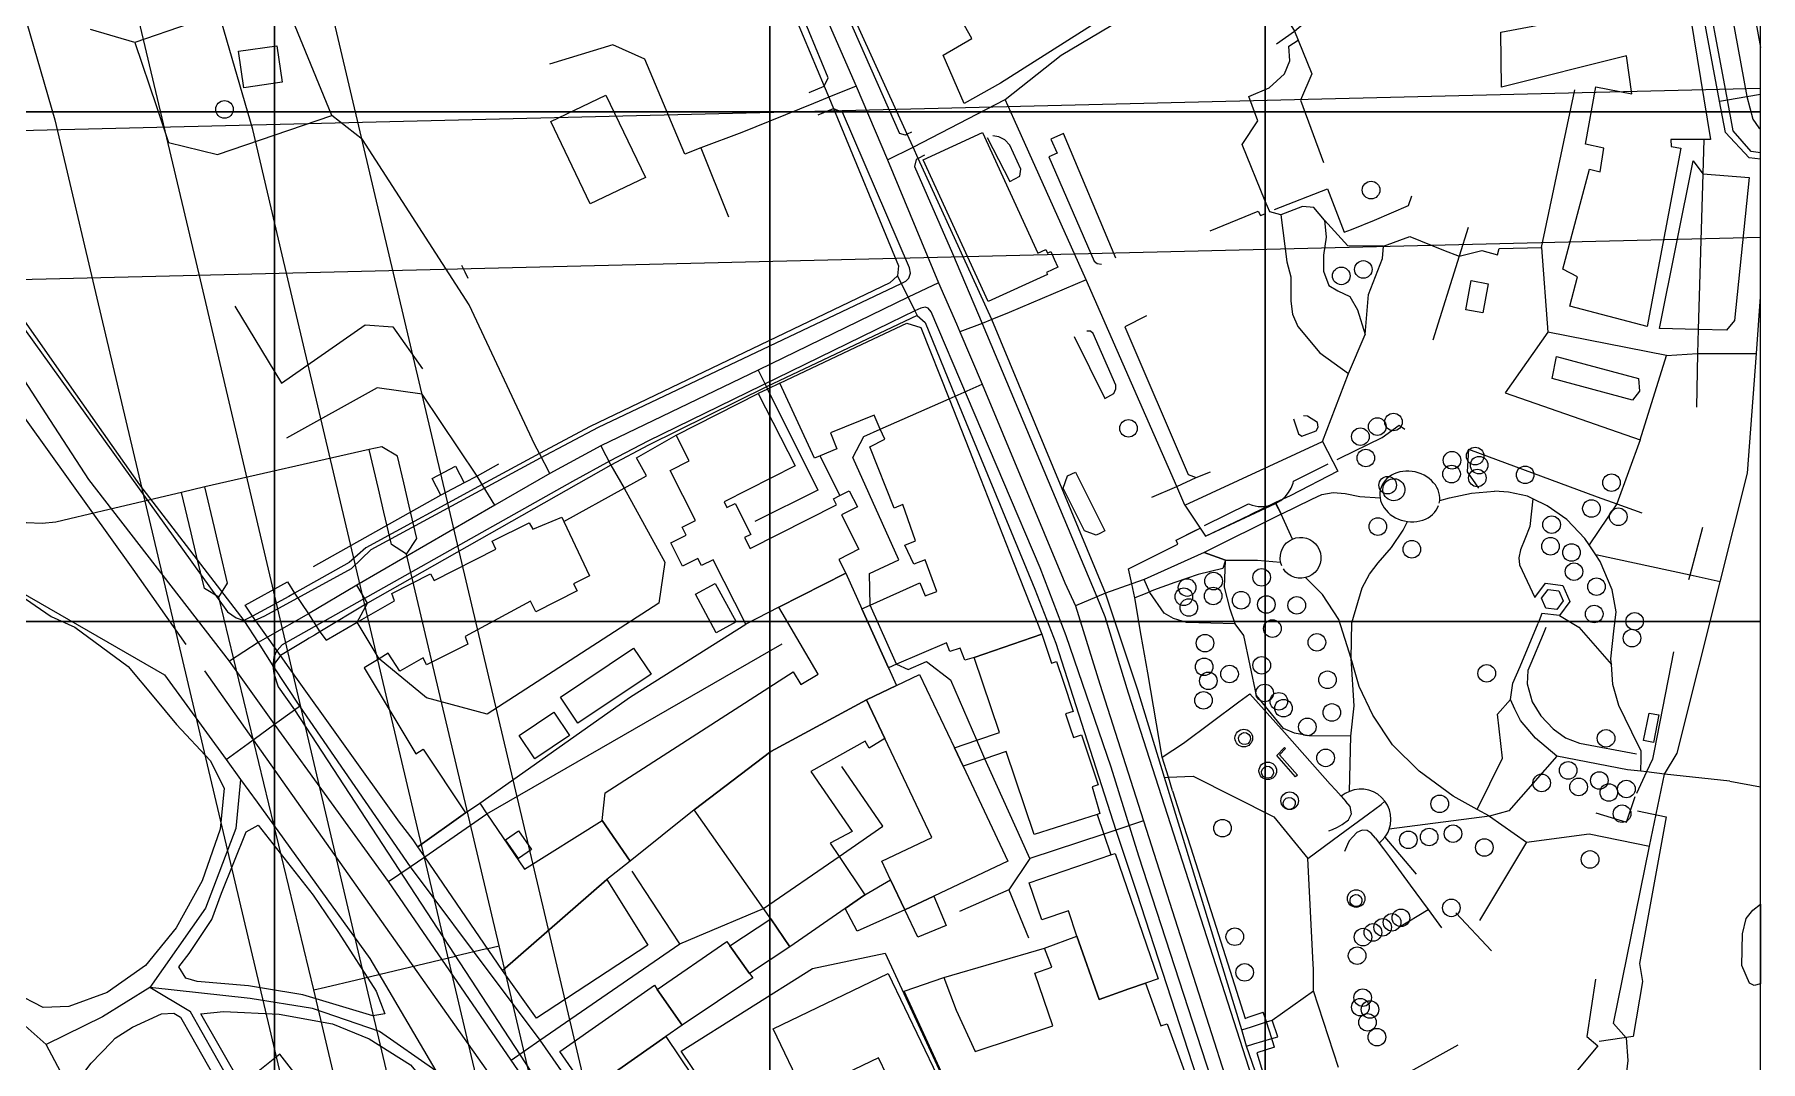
# Model space of a CAD drawing. Header units: metres. Extents: x -847 to 846, y -696 to 697.
# Drawn here: x 551.1 to 845.7, y 359.7 to 535 of the extents above; entities that cross this region are included whole.
import ezdxf

# ---------------------------------------------------------------- set-up
doc = ezdxf.new("R2010")
doc.units = ezdxf.units.M
for name, color, linetype in [('GREEN_ATLAS_BUILDING_OSM_LEVELS', 9, 'Continuous'), ('GREEN_ATLAS_TERRAIN_COP90', 3, 'Continuous'), ('OSM_BARRIER', 1, 'Continuous'), ('OSM_BUILDING', 8, 'Continuous'), ('OSM_GREEN_EXISTING', 94, 'Continuous'), ('OSM_HYDROGRAPHY', 5, 'Continuous'), ('OSM_PATH', 32, 'Continuous'), ('OSM_RAILWAY', 6, 'Continuous'), ('OSM_ROAD_LOCAL', 9, 'Continuous'), ('OSM_ROAD_MAJOR', 30, 'Continuous'), ('SITE_BORDER', 3, 'Continuous')]:
    doc.layers.add(name, color=color, linetype=linetype)

msp = doc.modelspace()

# ---------------------------------------------------------------- linework, layer by layer
at = {"layer": 'GREEN_ATLAS_BUILDING_OSM_LEVELS'}
for points, elevation in [([(706.176, 531.517), (711.1, 534.345), (705.549, 544.152), (712.077, 547.848), (716.231, 540.512), (742.799, 555.551), (739.36, 561.629), (748.137, 566.594), (756.275, 552.223), (754.959, 551.477), (715.999, 526.686), (709.784, 523.235)], 39.776), ([(833.225, 541.436), (837.197, 517.101), (836.057, 517.09), (830.431, 517.068), (830.487, 515.877), (832.154, 515.61), (826.384, 485.175), (813.19, 488.637), (814.474, 493.669), (811.994, 494.949), (816.529, 512.025), (818.365, 511.602), (819.023, 515.643), (815.859, 516.311), (817.619, 526.096), (823.778, 524.916), (822.863, 531.35), (801.525, 526.007), (801.425, 535.413)], 38.286), ([(592.452, 533.109), (593.366, 526.897), (586.813, 525.94), (585.899, 532.152)], 35.469), ([(645.946, 506.125), (639.199, 520.163), (648.609, 524.671), (655.35, 510.634)], 37.183), ([(712.929, 518.292), (722.345, 497.676), (723.717, 498.299), (723.986, 497.709), (724.575, 497.988), (725.177, 496.685), (725.803, 495.316), (723.83, 494.414), (723.993, 494.058), (713.863, 489.45), (702.793, 513.65)], 37.801), ([(692.331, 436.974), (693.715, 437.597), (702.235, 441.404), (703.137, 439.178), (705.136, 439.957), (703.112, 445.322), (701.17, 444.599), (699.66, 447.849), (701.496, 448.606), (699.316, 454.774), (697.806, 454.172), (693.696, 464.659), (696.259, 465.961), (695.457, 467.631), (694.404, 470.035), (686.943, 466.996), (688.027, 464.269), (685.22, 463.111), (684.205, 462.699), (678.31, 475.512), (692.393, 482.18), (699.98, 485.765), (702.392, 485.03), (707.203, 472.83), (711.313, 462.41), (718.217, 444.899), (723.053, 432.632), (711.463, 428.702), (709.897, 428.235), (709.108, 430.294), (707.36, 429.671), (706.777, 431.152), (698.244, 427.511), (696.854, 426.921)], 36.836), ([(672.302, 449.174), (673.254, 447.293), (687.964, 454.762), (687.457, 455.764), (688.565, 456.332), (690.15, 457.133), (691.547, 454.373), (688.841, 453.004), (691.811, 447.148), (688.377, 445.412), (689.574, 443.052), (678.166, 437.263), (672.49, 434.38), (666.908, 445.367), (664.941, 444.365), (664.321, 445.601), (661.715, 444.276), (659.71, 448.228), (662.322, 449.553), (661.64, 450.9), (663.932, 452.068), (659.597, 460.607), (662.811, 462.232), (660.593, 466.607), (674.626, 473.731), (680.904, 461.375), (668.8, 455.23), (669.283, 454.273), (670.667, 454.985), (673.348, 449.697)], 35.9), ([(620.43, 456.41), (618.964, 459.226), (622.942, 461.308), (624.414, 458.492)], 34.606), ([(732.951, 449.853), (732.312, 449.53), (730.32, 450.298), (726.699, 457.568), (727.438, 459.66), (728.779, 460.328), (733.797, 450.276)], 35.909), ([(616.176, 412.238), (617.404, 413.04), (624.671, 402.164), (616.514, 396.375), (615.7, 397.533), (613.376, 400.572), (594.525, 426.933), (593.04, 429.025), (590.835, 432.131), (588.292, 435.727), (587.045, 437.597), (594.243, 441.616), (595.471, 439.679), (597.839, 436.105), (599.769, 433.066), (600.853, 431.652), (606.165, 434.725), (612.511, 438.365), (612.067, 439.59), (618.663, 442.929), (619.296, 441.838), (629.796, 447.17), (629.169, 448.517), (635.509, 451.668), (636.142, 450.577), (641.066, 452.614), (641.436, 451.913), (645.802, 442.617), (643.108, 441.248), (643.716, 440.079), (636.674, 436.461), (635.735, 438.298), (624.565, 432.276), (625.022, 430.973), (618.012, 427.433), (617.392, 428.625), (613.438, 426.331), (611.465, 429.393), (609.899, 428.469), (607.355, 426.921)], 34.16), ([(663.657, 402.687), (652.756, 393.893), (647.951, 400.85), (648.502, 405.548), (680.565, 426.209), (681.925, 424.072), (684.857, 425.819), (678.166, 437.263), (689.574, 443.052), (692.331, 436.974), (696.854, 426.921), (698.238, 423.893), (693.107, 421.456), (676.794, 412.65)], 35.078), ([(809.488, 440.28), (811.323, 440.068), (812.056, 438.365), (810.954, 436.884), (809.112, 437.096), (808.379, 438.799)], 34.251), ([(711.952, 414.565), (715.817, 415.878), (711.463, 428.702), (723.053, 432.632), (724.682, 427.712), (725.565, 428.012), (726.68, 424.65), (728.39, 419.485), (727.112, 419.051), (727.896, 416.691), (728.453, 415.01), (729.844, 415.467), (732.663, 406.951), (731.648, 406.617), (732.939, 402.019), (732.475, 401.874), (721.737, 398.446), (716.926, 412.606), (713.336, 411.381), (709.602, 410.112), (708.105, 413.262)], 33.177), ([(697.23, 390.72), (695.72, 393.904), (704.246, 397.945), (696.246, 414.832), (693.107, 421.456), (698.238, 423.893), (702.179, 425.764), (708.105, 413.262), (709.602, 410.112), (717.264, 393.937), (704.616, 387.948), (699.654, 385.6)], 34.607), ([(676.794, 412.65), (693.107, 421.456), (696.246, 414.832), (693.565, 413.196), (692.894, 414.365), (683.616, 409.21), (690.664, 398.969), (686.924, 396.976), (688.434, 394.717), (692.832, 388.138), (689.455, 385.811), (680.033, 379.277), (676.775, 384.052), (675.497, 385.833), (663.657, 402.687)], 32.708), ([(639.707, 419.318), (642.382, 415.333), (636.499, 411.392), (633.83, 415.366)], 33.579), ([(827.468, 414.164), (825.789, 414.498), (826.71, 419.196), (828.388, 418.862)], 31.648), ([(630.936, 375.269), (617.724, 394.661), (616.514, 396.375), (624.671, 402.164), (627.077, 403.823), (628.28, 401.997), (634.739, 392.524), (647.951, 400.85), (652.756, 393.893), (648.765, 390.787)], 32.582), ([(633.68, 399.103), (635.904, 395.897), (633.68, 394.349), (631.456, 397.566)], 32.284), ([(729.048, 381.113), (727.576, 385.41), (723.065, 383.874), (720.904, 390.208), (734.831, 394.962), (735.551, 395.206), (742.906, 373.822), (740.732, 373.076), (737.907, 372.097), (732.82, 370.315)], 31.413), ([(636.781, 367.109), (630.936, 375.269), (648.765, 390.787), (655.769, 379.566)], 31.065), ([(676.775, 384.052), (680.033, 379.277), (673.16, 374.757), (669.771, 379.444)], 31.446), ([(669.245, 380.178), (669.771, 379.444), (673.16, 374.757), (673.718, 373.989), (661.627, 365.907), (657.379, 372.019)], 31.154), ([(699.541, 371.696), (706.32, 374.067), (708.406, 368.501), (711.67, 361.421), (724.907, 365.829), (721.838, 374.779), (724.763, 375.826), (723.498, 379.087), (729.048, 381.113), (732.82, 370.315), (737.907, 372.097), (740.732, 373.076), (743.363, 365.774), (744.447, 366.163), (746.934, 359.25), (749.196, 352.938), (746.803, 352.048), (747.974, 348.519), (746.702, 348.096), (748.131, 343.799), (736.56, 339.858), (737.587, 336.842), (718.605, 330.374)], 29.5), ([(696.816, 374.746), (716.35, 334.092), (709.364, 330.73), (695.131, 360.341), (682.451, 354.252), (677.145, 365.295)], 26.769), ([(640.759, 361.421), (656.897, 372.72), (657.379, 372.019), (661.627, 365.907), (658.858, 363.992), (645.489, 354.619)], 30.918), ([(676.825, 337.231), (688.854, 319.431), (683.735, 316.492), (685.596, 313.453), (676.186, 307.91), (673.806, 311.594), (662.905, 328.493), (645.489, 354.619), (658.858, 363.992)], 25.975)]:
    msp.add_lwpolyline(points, close=True, dxfattribs=dict(at, elevation=elevation))
at = {"layer": 'GREEN_ATLAS_TERRAIN_COP90'}
for points in [[(507.445, 521.81, 35), (592.019, 521.81, 35), (592.019, 608.778, 42), (507.445, 608.778, 42)], [(592.019, 521.81, 35), (676.593, 521.81, 39), (676.593, 608.778, 41), (592.019, 608.778, 42)], [(676.593, 521.81, 39), (761.168, 521.81, 39), (761.168, 608.778, 41), (676.593, 608.778, 41)], [(761.168, 521.81, 39), (845.742, 521.81, 41), (845.742, 608.778, 41), (761.168, 608.778, 41)], [(507.445, 434.842, 31), (592.019, 434.842, 33), (592.019, 521.81, 35), (507.445, 521.81, 35)], [(592.019, 434.842, 33), (676.593, 434.842, 36), (676.593, 521.81, 39), (592.019, 521.81, 35)], [(676.593, 434.842, 36), (761.168, 434.842, 34), (761.168, 521.81, 39), (676.593, 521.81, 39)], [(761.168, 434.842, 34), (845.742, 434.842, 34), (845.742, 521.81, 41), (761.168, 521.81, 39)], [(507.445, 347.873, 28), (592.019, 347.873, 30), (592.019, 434.842, 33), (507.445, 434.842, 31)], [(592.019, 347.873, 30), (676.593, 347.873, 29), (676.593, 434.842, 36), (592.019, 434.842, 33)], [(676.593, 347.873, 29), (761.168, 347.873, 27), (761.168, 434.842, 34), (676.593, 434.842, 36)], [(761.168, 347.873, 27), (845.742, 347.873, 23), (845.742, 434.842, 34), (761.168, 434.842, 34)]]:
    msp.add_3dface(points, dxfattribs=at)
at = {"layer": 'OSM_BARRIER'}
for points in [[(833.513, 599.745), (838.349, 573.24), (837.297, 571.058), (837.848, 568.03), (839.164, 560.828), (840.924, 559.169), (845.742, 532.783)], [(686.586, 527.61), (682.213, 538.063), (672.283, 562.72)], [(841.068, 518.548), (840.091, 523.847), (835.631, 547.959)], [(763.116, 533.398), (766.179, 535.603), (772.075, 540.579)], [(689.919, 538.118), (698.764, 518.114)], [(683.297, 525.127), (685.89, 526.218), (686.586, 527.61)], [(684.85, 521.298), (687.5, 522.411), (689.023, 521.788)], [(699.836, 492.9), (700.349, 493.424), (700.619, 494.281), (700.45, 495.171), (689.023, 521.788)], [(700.807, 518.37), (700.055, 517.981), (699.779, 517.836), (698.764, 518.114)], [(713.687, 517.446), (717.571, 509.921), (719.313, 510.856), (719.444, 512.025), (717.552, 516.099), (716.713, 517.023), (715.704, 517.569), (714.652, 517.702)], [(735.701, 496.863), (726.768, 518.125), (724.588, 517.168), (725.647, 514.741), (724.231, 514.129), (732.005, 496.318), (732.519, 495.939), (733.227, 495.806)], [(836.057, 517.09), (835.887, 511.246), (835.104, 484.652), (834.985, 480.566), (834.829, 471.416)], [(845.742, 514.803), (844.144, 515.02), (841.068, 518.548)], [(702.987, 514.418), (701.928, 513.862), (701.565, 513.673), (701.295, 512.47)], [(701.295, 512.47), (707.817, 497.654), (712.829, 485.709), (732.438, 439.011), (733.828, 435.693), (737.806, 422.624), (761.462, 349.02), (762.22, 346.66), (770.308, 323.973), (772.82, 317.661), (777.174, 309.791), (799.683, 282.15), (802.07, 279.223)], [(531.32, 509.743), (583.982, 436.45), (585.498, 435.448), (586.801, 435.014), (587.891, 434.948), (588.511, 435.003), (589.112, 435.226), (590.39, 435.76), (605.156, 443.864), (608.539, 447.092), (637.439, 462.755), (647.337, 467.965), (699.04, 492.522), (699.836, 492.9)], [(762.778, 505.123), (771.793, 508.697), (774.643, 501.272), (775.921, 501.717)], [(779.849, 503.32), (785.675, 505.847), (786.22, 507.494)], [(751.789, 501.528), (759.984, 504.845), (760.372, 504.133), (761.105, 504.433)], [(775.921, 501.717), (779.849, 503.32)], [(795.824, 502.095), (794.302, 497.197), (789.823, 482.826)], [(625.097, 493.357), (624.577, 494.47), (624.038, 495.606)], [(535.248, 489.227), (567.837, 443.731), (576.896, 430.907)], [(585.247, 488.659), (593.247, 475.523), (607.531, 485.442), (612.236, 485.108), (617.279, 477.961)], [(831.233, 226.914), (788.689, 282.117), (771.354, 304.025), (767.533, 310.192), (765.064, 315.613), (762.596, 322.57), (757.24, 340.471), (756.482, 342.808), (739.611, 394.75), (734.862, 409.967), (727.225, 432.387), (722.74, 443.976), (704.165, 487.68), (703.651, 488.281), (703.106, 488.448), (702.385, 488.325), (701.352, 487.869), (697.161, 485.798)], [(740.901, 487.001), (737.218, 485.108), (748.03, 459.928), (749.396, 459.393), (751.814, 460.339)], [(697.161, 485.798), (655.782, 465.594), (649.329, 462.232), (642.889, 458.692), (593.341, 430.851), (592.489, 429.871), (592.364, 429.727), (591.925, 428.714), (591.756, 427.266), (591.919, 425.953), (592.665, 423.671), (595.421, 419.719), (637.746, 355.02), (640.972, 354.475), (651.81, 338.344), (652.562, 334.482), (667.378, 312.374), (670.711, 311.461), (676.593, 301.297), (676.005, 297.179), (677.352, 294.574), (680.327, 293.282)], [(728.56, 483.461), (733.809, 472.885), (735.319, 473.765), (735.701, 474.522), (735.701, 475.145), (731.836, 483.973), (731.329, 484.351), (730.74, 484.396)], [(678.31, 475.512), (676.224, 474.499), (674.626, 473.731)], [(765.985, 469.39), (766.869, 466.829), (767.414, 466.451), (769.894, 467.375), (770.233, 467.965), (770.101, 468.766), (768.378, 469.857), (767.708, 469.902)], [(641.436, 451.913), (651.716, 457.557), (655.563, 459.672), (653.852, 462.766), (660.593, 466.607)], [(773.91, 462.722), (781.14, 466.217), (784.072, 468.321), (785.036, 467.653)], [(688.565, 456.332), (685.22, 463.111)], [(773.459, 462.477), (773.91, 462.722)], [(795.918, 464.225), (795.686, 460.362), (797.578, 457.601)], [(795.918, 464.225), (817.851, 456.098)], [(630.266, 461.675), (626.638, 459.627), (624.414, 458.492)], [(741.828, 456.031), (746.082, 457.846), (749.396, 459.393), (751.814, 460.339)], [(765.998, 458.748), (771.931, 461.709)], [(758.355, 454.929), (758.975, 454.673), (759.971, 454.462), (760.986, 454.44), (761.995, 454.595), (762.953, 454.94), (763.83, 455.453), (764.601, 456.12), (765.165, 456.811), (765.616, 457.59), (765.929, 458.425), (765.998, 458.748)], [(620.43, 456.41), (598.635, 444.154)], [(750.843, 451.189), (758.355, 454.929)], [(817.851, 456.098), (821.203, 454.885), (825.469, 453.349)], [(833.513, 441.983), (833.714, 442.729), (835.9, 450.933)], [(745.951, 448.684), (749.428, 450.465)], [(738.928, 438.855), (738.408, 441.237), (737.844, 443.809)], [(740.024, 432.443), (738.928, 438.855)], [(627.077, 403.823), (652.819, 421.968), (672.49, 434.38)], [(809.099, 433.79), (808.629, 432.677)], [(741.12, 426.031), (740.024, 432.443)], [(808.629, 432.677), (806.518, 427.678)], [(806.518, 427.678), (806.011, 426.476)], [(830.888, 429.66), (827.568, 412.762)], [(580.072, 426.409), (588.392, 414.621), (622.071, 366.92), (663.237, 308.722), (671.08, 294.006), (675.641, 284.599), (682.758, 259.04), (669.552, 250.892)], [(743.576, 411.671), (741.12, 426.031)], [(806.011, 426.476), (805.892, 424.161), (806.781, 421.133), (808.266, 418.695), (810.346, 416.502), (812.426, 414.955), (814.863, 414.064)], [(743.576, 411.671), (747.254, 414.064), (756.701, 421.111), (758.543, 422.48)], [(758.543, 422.48), (764.45, 415.867)], [(764.45, 415.867), (772.275, 407.04)], [(814.863, 414.064), (824.548, 412.227)], [(827.568, 412.762), (827.28, 411.303), (826.277, 409.133), (824.58, 405.448)], [(745.362, 405.927), (744.648, 408.22), (743.576, 411.671)], [(772.275, 407.04), (773.24, 406.027)], [(745.362, 405.927), (746.621, 401.986)], [(772.031, 399.069), (772.682, 399.336), (773.547, 399.693), (774.349, 400.171), (775.389, 400.939), (775.921, 402.008), (775.683, 403.255), (774.969, 404.09)], [(773.24, 406.027), (774.173, 404.98), (774.969, 404.09)], [(817.613, 402.186), (822.844, 400.572), (824.36, 404.969)], [(732.475, 401.874), (733.622, 398.513), (734.831, 394.962)], [(746.621, 401.986), (748.406, 396.375)], [(780.018, 397.845), (779.279, 398.713), (778.596, 399.125), (777.763, 399.181), (776.811, 398.802), (776.128, 398.09), (775.501, 397.399), (775.238, 396.754), (774.731, 395.563)], [(780.018, 397.845), (780.632, 397.01), (781.353, 396.008)], [(748.406, 396.375), (753.18, 381.414)], [(781.353, 396.008), (782.399, 394.639)], [(782.399, 394.639), (785.939, 389.785)], [(785.939, 389.785), (787.843, 387.191)], [(787.843, 387.191), (788.977, 385.655), (791.282, 382.527)], [(783.94, 382.561), (788.977, 385.655)], [(793.707, 385.076), (799.84, 378.609)], [(753.18, 381.414), (755.523, 374.067)], [(706.32, 374.067), (723.498, 379.087)], [(755.523, 374.067), (757.753, 367.076)], [(817.557, 373.744), (816.11, 363.981), (817.995, 362.378), (810.822, 353.773)], [(757.753, 367.076), (758.273, 367.254)], [(758.273, 367.254), (760.861, 368.145)], [(761.224, 367.009), (760.861, 368.145)], [(762.421, 363.213), (762.289, 363.625), (761.393, 366.464), (761.224, 367.009)], [(762.753, 362.156), (762.421, 363.213)], [(762.753, 362.156), (759.771, 361.187)], [(759.771, 361.187), (762.37, 352.616)]]:
    msp.add_lwpolyline(points, dxfattribs=at)
at = {"layer": 'OSM_BUILDING'}
for points, elevation in [([(799.239, 492.466), (798.318, 487.513), (795.436, 488.047), (796.357, 493.001)], 37.56), ([(697.23, 390.72), (699.654, 385.6), (691.504, 381.982), (689.455, 385.811), (692.832, 388.138)], 31.393), ([(704.616, 387.948), (706.714, 382.95), (701.884, 380.935), (699.654, 385.6)], 31.111)]:
    msp.add_lwpolyline(points, close=True, dxfattribs=dict(at, elevation=elevation))
at = {"layer": 'OSM_GREEN_EXISTING'}
for points in [[(835.887, 511.246), (843.794, 510.589), (841.3, 486.177), (839.947, 484.54), (835.104, 484.652), (828.526, 484.819), (834.227, 513.45)], [(824.924, 476.28), (825.093, 474.143), (823.872, 472.585), (810.177, 476.28), (810.891, 480.065)], [(782.161, 455.709), (781.898, 455.909), (781.666, 456.143), (781.484, 456.421), (781.353, 456.722), (781.278, 457.044), (781.259, 457.367), (781.296, 457.701), (781.39, 458.013), (781.541, 458.313), (781.741, 458.57), (781.979, 458.803), (782.261, 458.981), (782.574, 459.115), (782.9, 459.182), (783.238, 459.193), (783.57, 459.148), (783.884, 459.048), (784.178, 458.881), (784.441, 458.67), (784.66, 458.425), (784.836, 458.135), (784.955, 457.824), (785.011, 457.501), (785.018, 457.189), (784.967, 456.866), (784.867, 456.566), (784.711, 456.287), (784.516, 456.031), (784.278, 455.82), (784.009, 455.642), (783.715, 455.519), (783.401, 455.453), (783.082, 455.43), (782.762, 455.475), (782.455, 455.564)], [(746.245, 448.016), (745.951, 448.684), (750.085, 450.733), (750.994, 449.363), (762.953, 454.94), (763.899, 453.126), (750.781, 446.625), (754.414, 445.311), (753.957, 443.875), (749.728, 442.851), (745.738, 441.504), (742.11, 440.157), (740.701, 439.567), (738.928, 438.855), (738.408, 441.237), (737.844, 443.809)], [(667.466, 432.91), (663.907, 439.467), (667.297, 441.304), (670.855, 434.747)], [(640.853, 421.879), (653.339, 430.283), (656.333, 425.842), (643.841, 417.437)], [(757.302, 413.875), (756.92, 414.12), (756.682, 414.52), (756.638, 414.977), (756.795, 415.4), (757.127, 415.723), (757.559, 415.867), (758.016, 415.812), (758.399, 415.556), (758.637, 415.166), (758.681, 414.71), (758.524, 414.287), (758.192, 413.964), (757.76, 413.819)], [(763.191, 411.938), (764.475, 413.296), (764.638, 413.151), (763.636, 412.082), (766.718, 408.598), (766.361, 408.286)], [(761.23, 408.108), (760.848, 408.364), (760.61, 408.754), (760.566, 409.21), (760.723, 409.633), (761.055, 409.956), (761.487, 410.101), (761.938, 410.045), (762.327, 409.789), (762.565, 409.4), (762.609, 408.943), (762.452, 408.52), (762.12, 408.197), (761.688, 408.053)], [(764.939, 402.798), (764.557, 403.043), (764.319, 403.433), (764.275, 403.889), (764.432, 404.324), (764.757, 404.646), (765.196, 404.791), (765.647, 404.724), (766.035, 404.479), (766.273, 404.09), (766.317, 403.633), (766.154, 403.199), (765.829, 402.888), (765.396, 402.743)], [(598.616, 388.082), (602.939, 381.737), (609.373, 371.718), (610.845, 367.855), (608.821, 367.488), (596.868, 371.072), (590.334, 372.174), (587.578, 372.631), (578.838, 373.377), (576.909, 373.922), (575.712, 375.859), (577.46, 378.152), (581.325, 383.952), (582.979, 388.449), (587.208, 398.936), (589.231, 400.038)], [(776.335, 386.212), (775.952, 386.468), (775.714, 386.857), (775.671, 387.314), (775.827, 387.748), (776.153, 388.06), (776.591, 388.204), (777.043, 388.149), (777.425, 387.904), (777.663, 387.503), (777.707, 387.047), (777.55, 386.624), (777.224, 386.301), (776.786, 386.156)], [(844.671, 372.698), (843.869, 373.076), (842.566, 376.104), (842.697, 381.481), (843.324, 384.13), (844.458, 385.555), (845.742, 386.543), (845.742, 372.975)], [(705.656, 310.448), (719.739, 317.038), (717.427, 321.457), (693.652, 324.096), (688.941, 320.7), (661.464, 361.488), (683.867, 375.614), (696.296, 378.197), (719.231, 328.66), (735.056, 334.448), (736.898, 331.643), (773.252, 276.317), (763.949, 272.777), (755.686, 269.772), (759.175, 262.213), (735.695, 252.339)], [(591.468, 312.674), (583.982, 320.021), (576.025, 329.027), (567.931, 340.437), (560.276, 354.486), (559.806, 356.423), (559.806, 358.26), (560.721, 359.44), (564.223, 363.002), (564.824, 363.681), (567.806, 365.551), (572.749, 367.878), (574.829, 367.967), (575.975, 367.276), (577.842, 363.959), (584.182, 352.849), (573.231, 345.313), (590.184, 324.251), (597.25, 331.131), (604.893, 323.851), (613.363, 315.735)], [(620.925, 316.181), (618.024, 317.272), (615.951, 319.454), (601.698, 331.966), (600.239, 333.502), (608.702, 340.716), (592.946, 360.942), (586.412, 355.755), (579.452, 367.822), (583.336, 368.234), (592.815, 367.766), (601.936, 366.119), (608.176, 363.581), (615.243, 359.172), (619.359, 354.23), (623.775, 345.925), (625.542, 339.157), (626.356, 330.775), (625.705, 324.708), (624.176, 318.708), (622.128, 316.403)]]:
    msp.add_lwpolyline(points, close=True, dxfattribs=at)
msp.add_lwpolyline([(547.69, 439.946), (553.898, 435.693), (557.958, 433.868), (567.042, 427.155), (571.458, 421.912), (575.317, 417.225), (581.025, 411.069), (583.43, 406.35), (582.785, 399.359), (579.659, 390.531), (575.249, 382.527), (570.005, 376.093), (563.471, 371.495), (556.943, 369.102), (552.558, 368.924), (547.727, 371.451)], dxfattribs=at)
for centre in [(583.499, 522.233), (779.26, 508.463), (774.167, 493.813), (777.938, 494.915), (737.838, 467.798), (780.313, 468.087), (783.082, 468.867), (777.437, 466.373), (778.358, 462.733), (793.08, 462.343), (797.033, 463.056), (797.704, 461.497), (792.999, 459.983), (797.409, 459.315), (805.56, 459.861), (820.307, 458.514), (782.098, 458.091), (816.88, 454.106), (821.46, 452.703), (780.407, 451.022), (810.077, 451.356), (786.22, 447.148), (809.889, 447.66), (813.478, 446.603), (747.849, 440.614), (752.366, 441.716), (760.573, 442.35), (813.898, 443.33), (817.738, 440.77), (747.285, 439.044), (752.303, 439.167), (757.083, 438.443), (761.368, 437.719), (748.15, 437.207), (766.568, 437.575), (817.356, 436.105), (824.254, 434.847), (762.414, 433.612), (823.809, 431.986), (750.912, 431.118), (770.007, 431.263), (750.762, 427.077), (755.097, 425.853), (760.591, 427.344), (799.007, 425.964), (751.476, 424.695), (771.824, 424.873), (750.643, 421.367), (761.092, 422.624), (763.511, 421.2), (764.306, 420.02), (772.563, 419.296), (757.522, 414.921), (768.378, 416.825), (819.38, 414.877), (771.492, 411.537), (761.619, 409.322), (812.902, 409.4), (808.385, 407.262), (814.687, 406.583), (818.221, 407.674), (819.856, 405.626), (822.85, 406.227), (765.359, 404.223), (790.982, 403.7), (753.888, 399.537), (822.111, 402.008), (785.625, 397.544), (789.177, 398.034), (793.249, 398.602), (798.587, 396.242), (816.648, 394.205), (776.704, 387.525), (792.968, 385.934), (779.574, 381.748), (781.24, 382.616), (782.844, 383.473), (784.354, 384.241), (755.987, 381.013), (777.882, 380.946), (776.873, 377.774), (757.672, 374.924), (777.819, 370.616), (777.437, 368.98), (779.066, 368.59), (778.653, 366.397), (780.256, 363.87)]:
    msp.add_circle(centre, 1.5, dxfattribs=at)
at = {"layer": 'OSM_HYDROGRAPHY'}
msp.add_lwpolyline([(824.717, 402.52), (829.654, 401.451), (825.074, 376.46), (825.619, 373.377), (824.003, 363.959), (818.202, 363.146)], dxfattribs=at)
at = {"layer": 'OSM_PATH'}
for points in [[(845.742, 513.709), (843.819, 513.951), (839.753, 518.281), (838.75, 523.613), (834.177, 548.037), (834.052, 548.916), (833.682, 551.009), (832.843, 555.874), (832.279, 559.236), (832.116, 560.16), (831.176, 566.85), (829.266, 577.67), (828.89, 579.796), (828.514, 582.479), (825.125, 604.532)], [(663.77, 584.717), (671.325, 562.453), (681.085, 537.584), (685.89, 526.218), (686.699, 524.315), (687.5, 522.411), (698.564, 495.528), (698.382, 493.824), (699.04, 492.522)], [(845.742, 225.517), (844.589, 225.99), (843.43, 227.192), (800.46, 282.707), (783.326, 303.412), (777.243, 311.038), (773.635, 318.763), (762.483, 349.332), (758.01, 362.356), (757.202, 365.117), (744.002, 408.197), (739.435, 423.103), (733.929, 439.634), (714.533, 486.355), (711.219, 493.579), (701.928, 513.862), (701.057, 515.765), (700.055, 517.981), (690.376, 539.243), (689.58, 541.124), (688.722, 543.161), (680.215, 565.158), (673.167, 585.151)], [(519.831, 548.605), (518.195, 548.093), (516.805, 547.325), (515.577, 546.3), (514.781, 545.354), (513.917, 543.851), (513.603, 543.028), (513.284, 541.592), (513.215, 540.233), (513.447, 538.541), (513.898, 537.217), (521.654, 525.55), (523.063, 523.391), (538.368, 501.661), (555.508, 477.316), (568.996, 458.169), (586.801, 435.014)], [(761.199, 506.57), (757.252, 516.233), (759.896, 520.263), (758.361, 524.448), (761.844, 525.918), (764.475, 528.322), (765.359, 530.549), (765.208, 533.02), (766.781, 534.022)], [(794.302, 497.197), (798.167, 498.121), (800.855, 497.409), (801.105, 498.5), (808.329, 498.667), (814.042, 525.595)], [(840.091, 523.847), (843.424, 524.437), (845.742, 524.86)], [(838.75, 523.613), (840.091, 523.847)], [(761.976, 504.767), (761.199, 506.57)], [(763.843, 504.211), (761.976, 504.767)], [(781.403, 498.878), (775.313, 498.923), (771.292, 503.342), (769.475, 505.48), (767.545, 505.68), (763.843, 504.211), (764.895, 496.195), (765.566, 493.669), (765.566, 489.472), (765.816, 487.29), (766.743, 485.186), (770.483, 480.689), (775.389, 477.126)], [(771.292, 503.342), (771.573, 500.437), (771.154, 497.364), (771.154, 494.592), (772.037, 492.199), (773.591, 491.275), (775.652, 490.318), (776.949, 488.047), (778.252, 483.806)], [(747.479, 454.651), (770.953, 465.516), (775.389, 477.126), (778.252, 483.806), (778.797, 490.652), (781.234, 496.785), (781.403, 498.878), (785.901, 500.515), (791.596, 498.188)], [(791.596, 498.188), (794.302, 497.197)], [(808.329, 498.667), (809.425, 484.184)], [(698.382, 493.824), (697.079, 492.633), (645.921, 468.098), (637.251, 463.49), (627.497, 458.191), (607.612, 447.393), (604.768, 444.877), (595.471, 439.679)], [(699.04, 492.522), (700.224, 490.184), (701.352, 487.869)], [(701.746, 487.067), (676.023, 474.889), (655.914, 464.915), (649.48, 461.486), (607.913, 437.964), (599.769, 433.066)], [(701.352, 487.869), (701.746, 487.067), (703.112, 485.843), (708.224, 473.275), (721.875, 440.324), (725.421, 431.129), (735.689, 399.203), (739.241, 388.438), (754.565, 341.339), (754.959, 340.126), (763.21, 315.479), (765.522, 309.891), (769.663, 303.791), (787.705, 281.861), (830.23, 226.457), (831.264, 224.231), (831.483, 222.505)], [(809.425, 484.184), (802.152, 473.876), (825.175, 465.828), (829.673, 480.232), (809.425, 484.184)], [(829.673, 480.232), (834.985, 480.566), (845.034, 480.577)], [(647.437, 255.734), (644.894, 253.998), (642.4, 252.328), (638.153, 252.239), (632.872, 256.324), (629.107, 261.044), (590.184, 309.769), (582.541, 319.342), (563.483, 342.998), (553.027, 362.601), (546.368, 368.557), (538.731, 378.542), (529.81, 390.197), (497.152, 431.686), (469.318, 467.041), (469.28, 470.392), (469.23, 475.078)], [(825.175, 465.828), (821.203, 454.885)], [(614.096, 458.48), (613.025, 463.033), (610.369, 464.659), (608.189, 464.158), (580.141, 457.79), (576.176, 456.855), (563.803, 453.95), (557.087, 452.336)], [(609.774, 457.467), (608.189, 464.158)], [(770.953, 465.516), (773.584, 460.484)], [(773.584, 460.484), (765.421, 456.265)], [(790.906, 455.041), (790.975, 455.486), (790.994, 455.931), (790.95, 456.388), (790.85, 456.833), (790.7, 457.278), (790.493, 457.712), (790.236, 458.124), (789.929, 458.514), (789.585, 458.881), (789.19, 459.215), (788.77, 459.527), (788.307, 459.794), (787.824, 460.017), (787.317, 460.195), (786.797, 460.339), (786.264, 460.429), (785.732, 460.484), (785.193, 460.484), (784.667, 460.429), (784.153, 460.339), (783.658, 460.195), (783.188, 460.017), (782.743, 459.794), (782.336, 459.527), (781.967, 459.226), (781.641, 458.881), (781.365, 458.514), (781.133, 458.124), (780.952, 457.712), (780.833, 457.278), (780.758, 456.844), (780.745, 456.388), (780.789, 455.942), (780.889, 455.486), (781.039, 455.041), (781.246, 454.618), (781.503, 454.206), (781.81, 453.805), (782.155, 453.438), (782.543, 453.104), (782.969, 452.803), (783.426, 452.536), (783.915, 452.313), (784.416, 452.124), (784.942, 451.991), (785.475, 451.89), (786.007, 451.846), (786.546, 451.846), (787.072, 451.89), (787.586, 451.991), (788.081, 452.124), (788.551, 452.313), (788.996, 452.536), (789.403, 452.803), (789.766, 453.104), (790.092, 453.438), (790.374, 453.805), (790.606, 454.195), (790.781, 454.607)], [(577.811, 449.942), (576.176, 456.855)], [(581.776, 450.877), (580.141, 457.79)], [(610.713, 453.493), (609.774, 457.467)], [(615.036, 454.506), (614.096, 458.48)], [(765.841, 448.885), (763.899, 453.126), (769.118, 455.709), (770.872, 456.51), (772.801, 456.811), (774.85, 456.688), (777.318, 456.154), (780.789, 455.942)], [(792.642, 455.942), (796.388, 456.722), (800.31, 457.078)], [(825.381, 412.717), (824.843, 413.697), (821.566, 420.498), (820.558, 424.072), (820.294, 427.489), (820.219, 428.435), (820.727, 433.144), (821.103, 436.461), (820.432, 440.246), (818.371, 445.078), (817.632, 446.191), (816.492, 447.894), (815.765, 448.985), (812.702, 452.258), (809.3, 454.562), (806.882, 455.742), (805.936, 456.21), (802.747, 456.922), (800.31, 457.078)], [(649.16, 299.828), (648.22, 303.813), (630.366, 379.432), (614.579, 446.302), (616.339, 449.007), (615.036, 454.506)], [(762.966, 455.107), (763.899, 453.126), (750.781, 446.625), (740.5, 441.983), (738.408, 441.237), (733.929, 439.634), (732.438, 439.011), (728.766, 437.474)], [(747.479, 454.651), (750.085, 450.733), (750.994, 449.363)], [(765.421, 456.265), (762.966, 455.107), (758.605, 453.037)], [(790.975, 455.486), (792.642, 455.942)], [(806.882, 455.742), (806.355, 451.044), (805.516, 448.851), (804.758, 447.048), (804.488, 445.701), (804.595, 444.488), (807.232, 438.933)], [(821.203, 454.885), (816.492, 447.894)], [(557.087, 452.336), (554.681, 451.79), (552.345, 451.534), (549.701, 451.679), (547.327, 452.414)], [(582.71, 446.937), (581.776, 450.877)], [(614.579, 446.302), (612.01, 447.983), (610.713, 453.493)], [(750.994, 449.363), (758.605, 453.037)], [(799.502, 401.607), (797.359, 402.743), (793.3, 404.98), (787.473, 409.255), (782.9, 413.763), (779.574, 418.817), (777.199, 423.749), (775.833, 428.502), (775.952, 434.614), (777.763, 440.591), (779.01, 442.873), (780.494, 444.833), (782.725, 447.449), (784.742, 450.421), (785.475, 451.89)], [(578.744, 446.002), (577.811, 449.942)], [(764.006, 444.343), (763.818, 444.933), (763.742, 445.534), (763.768, 446.135), (763.893, 446.714), (764.118, 447.271), (764.438, 447.783), (764.839, 448.228), (765.309, 448.595), (765.841, 448.885), (766.418, 449.074), (767.013, 449.163), (767.62, 449.152), (768.216, 449.029), (768.779, 448.807), (769.293, 448.484), (769.75, 448.083), (770.126, 447.616), (770.414, 447.081), (770.609, 446.502), (770.703, 445.912), (770.69, 445.3), (770.571, 444.71), (770.352, 444.143), (770.039, 443.63), (769.638, 443.174), (769.168, 442.784), (768.635, 442.495), (768.059, 442.306), (767.451, 442.206), (766.831, 442.217), (766.23, 442.339), (765.653, 442.573), (765.127, 442.896), (764.67, 443.308), (764.294, 443.797)], [(582.503, 438.977), (580.06, 440.436), (578.744, 446.002)], [(617.504, 292.403), (616.621, 296.154), (598.723, 371.963), (582.503, 438.977), (584.025, 441.371), (582.71, 446.937)], [(754.414, 445.311), (750.781, 446.625)], [(775.827, 415.222), (768.642, 415.311), (766.205, 415.756), (764.306, 416.558), (759.67, 422.213), (757.54, 432.432), (756.031, 434.402), (755.191, 436.929), (754.251, 440.669), (754.327, 443.708), (754.414, 445.311), (759.852, 445.311), (763.818, 444.933)], [(834.747, 442.506), (833.714, 442.729), (817.632, 446.191)], [(540.41, 444.588), (573.275, 425.741), (583.769, 411.27), (586.243, 407.863), (589.069, 403.956), (608.314, 377.273), (619.572, 358.137), (628.9, 341.083), (659.259, 303.39), (665.768, 295.742), (673.079, 277.631), (672.847, 272.755), (670.692, 270.117), (661.495, 264.651)], [(693.715, 437.597), (693.621, 443.029)], [(775.564, 405.826), (775.827, 415.222), (776.366, 420.42), (775.833, 428.502), (773.754, 435.159), (770.959, 439.4), (768.059, 442.306)], [(838.876, 441.616), (834.747, 442.506)], [(594.469, 439.077), (588.292, 435.727)], [(595.471, 439.679), (594.469, 439.077)], [(756.031, 434.402), (747.761, 434.658), (745.518, 435.359), (743.933, 436.217), (741.496, 439.757), (740.5, 441.983)], [(807.232, 438.933), (809.03, 441.337), (812.012, 440.992), (813.203, 438.231), (811.411, 435.827), (808.423, 436.172)], [(698.244, 427.511), (693.715, 437.597)], [(808.423, 436.172), (807.79, 434.513)], [(588.292, 435.727), (586.801, 435.014)], [(586.801, 435.014), (589.225, 431.229), (591.756, 427.266)], [(804.72, 427.133), (807.79, 434.513)], [(811.411, 435.827), (814.756, 433.857), (820.294, 427.489)], [(597.313, 431.586), (593.04, 429.025)], [(597.927, 431.964), (597.313, 431.586)], [(598.334, 432.209), (597.927, 431.964)], [(598.848, 432.51), (598.334, 432.209)], [(599.769, 433.066), (598.848, 432.51)], [(593.04, 429.025), (591.756, 427.266)], [(698.244, 427.511), (700.199, 426.632), (703.325, 427.968), (707.51, 424.784)], [(591.756, 427.266), (596.279, 420.342), (615.199, 392.924), (629.833, 373.366), (632.959, 369.191), (637.307, 363.369), (661.99, 327.936), (667.152, 320.077), (675.29, 307.698), (687.858, 283.264), (700.274, 255.144), (706.075, 242.354), (710.367, 232.903), (720.071, 211.518), (730.514, 188.486), (731.492, 186.694), (732.914, 185.191), (735.012, 184.323)], [(810.966, 411.826), (807.326, 414.877), (804.758, 417.893), (803.793, 419.83), (803.079, 421.511), (803.461, 424.283), (804.72, 427.133)], [(797.359, 402.743), (801.676, 411.515), (800.836, 419.018), (803.079, 421.511)], [(588.542, 414.732), (592.044, 417.27), (595.421, 419.719)], [(595.421, 419.719), (596.279, 420.342)], [(583.769, 411.27), (587.534, 413.997)], [(587.534, 413.997), (588.392, 414.621), (588.542, 414.732)], [(825.35, 411.448), (825.381, 412.717)], [(829.334, 408.787), (826.277, 409.133), (825.294, 409.244), (823.063, 409.489), (810.966, 411.826), (802.784, 402.52), (799.502, 401.607)], [(825.294, 409.244), (825.35, 411.448)], [(586.243, 407.863), (585.454, 399.47), (580.229, 385.867), (570.769, 372.353)], [(744.002, 408.197), (744.648, 408.22), (748.889, 408.442), (762.671, 401.474), (768.466, 394.372)], [(820.62, 366.208), (826.81, 396.464), (829.334, 408.787)], [(840.511, 407.585), (829.334, 408.787)], [(840.511, 407.585), (845.742, 406.614)], [(780.632, 397.01), (781.146, 397.466), (781.603, 397.978), (781.898, 398.424), (782.148, 398.88), (782.355, 399.37), (782.568, 400.182), (782.643, 401.028), (782.587, 401.863), (782.386, 402.687), (782.061, 403.455), (781.61, 404.168), (781.052, 404.802), (780.394, 405.325), (779.661, 405.748), (778.872, 406.027), (778.045, 406.183), (777.205, 406.205), (776.366, 406.082), (775.564, 405.826), (774.837, 405.459), (774.173, 404.98)], [(781.61, 404.168), (780.964, 403.567)], [(773.929, 398.379), (778.803, 401.975)], [(778.803, 401.975), (780.964, 403.567)], [(799.502, 401.607), (782.355, 399.37)], [(799.502, 401.607), (805.81, 397.143), (816.479, 398.579), (826.81, 396.464)], [(768.466, 394.372), (773.929, 398.379)], [(781.603, 397.978), (786.941, 391.666)], [(805.81, 397.143), (797.748, 383.785)], [(769.393, 376.349), (768.466, 394.372)], [(606.027, 373.677), (622.923, 377.674)], [(628.217, 378.92), (622.923, 377.674)], [(628.217, 378.92), (630.366, 379.432)], [(769.4, 375.447), (769.393, 376.349)], [(769.418, 372.508), (769.4, 375.447)], [(619.572, 358.137), (609.968, 364.827), (598.503, 368.757), (587.891, 370.494), (570.769, 372.353), (562.681, 367.332), (553.027, 362.601)], [(629.107, 261.044), (634.156, 302.488), (631.8, 308.066), (622.416, 313.609), (616.182, 316.114), (599.744, 331.187), (587.672, 350.545), (577.673, 368.211), (570.769, 372.353)], [(598.723, 371.963), (600.746, 372.43)], [(600.746, 372.43), (606.027, 373.677)], [(762.389, 366.787), (769.425, 371.774)], [(769.425, 371.774), (769.418, 372.508)], [(773.685, 358.683), (769.425, 371.774)], [(757.202, 365.117), (758.831, 365.629)], [(758.831, 365.629), (761.393, 366.464)], [(761.393, 366.464), (762.389, 366.787)], [(763.316, 363.926), (762.389, 366.787)], [(820.62, 366.208), (822.825, 363.748)], [(758.01, 362.356), (759.232, 362.757)], [(759.232, 362.757), (762.289, 363.625)], [(762.289, 363.625), (763.316, 363.926)], [(822.825, 363.748), (823.114, 359.885), (822.788, 357.413), (821.698, 353.183), (818.252, 349.788), (811.536, 345.814)]]:
    msp.add_lwpolyline(points, dxfattribs=at)
at = {"layer": 'OSM_RAILWAY'}
for points in [[(462.468, 695.747), (485.143, 668.596), (508.14, 634.443), (527.505, 598.12), (543.029, 559.982), (554.556, 520.463)], [(588.336, 518.793), (576.815, 558.323), (561.291, 596.45), (541.92, 632.785), (518.922, 666.926), (494.859, 695.747)], [(610.632, 501.483), (589.275, 592.108)], [(557.713, 584.349), (579.095, 494.08)], [(845.742, 525.805), (28.981, 505.958)], [(554.556, 520.463), (561.673, 489.995)], [(593.329, 497.431), (588.336, 518.793)], [(681.342, 202.234), (639.099, 381.047), (610.632, 501.483)], [(-107.422, 477.238), (845.742, 500.396)], [(664.039, 198.171), (621.821, 376.972), (593.329, 497.431)], [(579.095, 494.08), (607.481, 373.533), (649.805, 194.831)], [(561.673, 489.995), (590.203, 369.469), (632.377, 190.735)]]:
    msp.add_lwpolyline(points, dxfattribs=at)
at = {"layer": 'OSM_ROAD_LOCAL'}
for points in [[(827.831, 613.337), (829.259, 605.244), (833.62, 580.553), (835.731, 567.651), (835.975, 566.371), (837.71, 556.542), (838.418, 551.744), (843.424, 524.437), (844.439, 520.574), (845.485, 519.105), (845.742, 518.932)], [(666.025, 593.689), (668.869, 584.951), (675.767, 563.722), (685.521, 539.477), (691.316, 526.218), (696.703, 513.65), (705.38, 492.633), (708.481, 485.631)], [(696.703, 513.65), (701.057, 515.765), (716.757, 523.947), (726.342, 531.484), (754.746, 548.393), (759.683, 546.89), (763.768, 539.488), (766.179, 535.603), (766.781, 534.022), (769.161, 528.3), (767.219, 523.836), (771.141, 513.183)], [(639.03, 460.061), (637.251, 463.49), (636.487, 464.97), (625.273, 488.848), (607.03, 517.112), (601.83, 521.198), (594.663, 538.675), (586.719, 540), (568.213, 533.632)], [(568.213, 533.632), (560.645, 535.87)], [(568.213, 533.632), (571.903, 522.712), (573.964, 516.589), (582.328, 514.508), (601.83, 521.198)], [(671.845, 518.315), (664.828, 515.665), (662.078, 514.619), (655.275, 530.827), (649.799, 533.254), (638.986, 529.97)], [(691.316, 526.218), (686.699, 524.315), (684.061, 523.246)], [(684.061, 523.246), (671.845, 518.315)], [(747.479, 454.651), (746.082, 457.846), (730.633, 493.123), (718.317, 520.485), (716.757, 523.947)], [(664.828, 515.665), (669.564, 503.91)], [(705.38, 492.633), (700.224, 490.184), (674.62, 477.728), (647.769, 464.781), (639.03, 460.061), (629.627, 454.662), (606.077, 441.014), (597.839, 436.105)], [(730.633, 493.123), (717.465, 487.591), (714.533, 486.355), (712.829, 485.709), (709.07, 484.284)], [(829.334, 408.787), (831.521, 412.35), (838.876, 441.616), (843.537, 460.15), (845.034, 480.577), (845.742, 490.263)], [(708.481, 485.631), (709.07, 484.284), (712.841, 475.323), (726.968, 441.426)], [(674.62, 477.728), (676.023, 474.889), (676.224, 474.499)], [(626.638, 459.627), (617.26, 473.62), (609.554, 474.689), (594.099, 466.095)], [(676.224, 474.499), (684.788, 457.211), (674.019, 451.879)], [(707.203, 472.83), (708.224, 473.275), (712.841, 475.323)], [(695.457, 467.631), (707.203, 472.83)], [(693.621, 443.029), (698.645, 445.367), (690.752, 462.8), (692.638, 466.418), (695.457, 467.631)], [(647.769, 464.781), (649.48, 461.486), (651.716, 457.557)], [(651.716, 457.557), (658.664, 444.944), (657.68, 437.964), (628.33, 419.029), (618.005, 421.767), (609.899, 428.469)], [(629.627, 454.662), (627.497, 458.191), (626.638, 459.627)], [(606.165, 434.725), (607.913, 437.964), (606.077, 441.014)], [(726.968, 441.426), (728.766, 437.474), (732.97, 424.116), (740.419, 400.772), (757.334, 347.751), (758.474, 344.322), (768.209, 316.826), (770.69, 311.249), (773.804, 306.084), (791.953, 285.034), (796.231, 279.69), (838.18, 225.066), (843.587, 217.552)], [(597.839, 436.105), (590.835, 432.131)], [(609.899, 428.469), (606.165, 434.725)], [(590.835, 432.131), (589.225, 431.229), (584.351, 428.023)], [(628.28, 401.997), (678.736, 431.029)], [(711.952, 414.565), (707.51, 424.784)], [(713.336, 411.381), (711.952, 414.565)], [(688.434, 394.717), (695.908, 399.86), (688.891, 410.056)], [(720.998, 394.338), (719.507, 397.655), (713.336, 411.381)], [(617.724, 394.661), (628.28, 401.997)], [(740.419, 400.772), (735.689, 399.203), (733.622, 398.513), (720.998, 394.338), (717.427, 389.039), (708.982, 385.299)], [(611.484, 390.442), (615.199, 392.924), (617.724, 394.661)], [(632.439, 359.963), (637.307, 363.369), (661.239, 379.822), (659.823, 381.982), (653.088, 392.223)], [(675.497, 385.833), (688.434, 394.717)], [(717.427, 389.039), (720.785, 380.846)], [(661.239, 379.822), (664.189, 381.069), (675.497, 385.833)], [(757.334, 347.751), (761.462, 349.02), (762.483, 349.332), (763.373, 349.632), (765.49, 350.356), (775.301, 353.695), (782.662, 356.211), (784.535, 357.235), (794.133, 362.534)]]:
    msp.add_lwpolyline(points, dxfattribs=at)
at = {"layer": 'OSM_ROAD_MAJOR'}
for points in [[(553.065, 470.28), (536.526, 495.706), (523.289, 514.975), (512.507, 530.137), (509.644, 534.155)], [(694.16, 243.111), (692.669, 246.996), (682.996, 272.154), (676.067, 290.755), (668.988, 304.637), (663.149, 314.901), (656.809, 324.574), (632.439, 359.963), (611.484, 390.442), (592.044, 417.27), (584.351, 428.023), (560.351, 459.07), (553.065, 470.28)]]:
    msp.add_lwpolyline(points, dxfattribs=at)
at = {"layer": 'SITE_BORDER'}
msp.add_lwpolyline([(-845.742, -695.747), (845.742, -695.747), (845.742, 695.747), (-845.742, 695.747)], close=True, dxfattribs=at)

doc.saveas('drawing.dxf')
